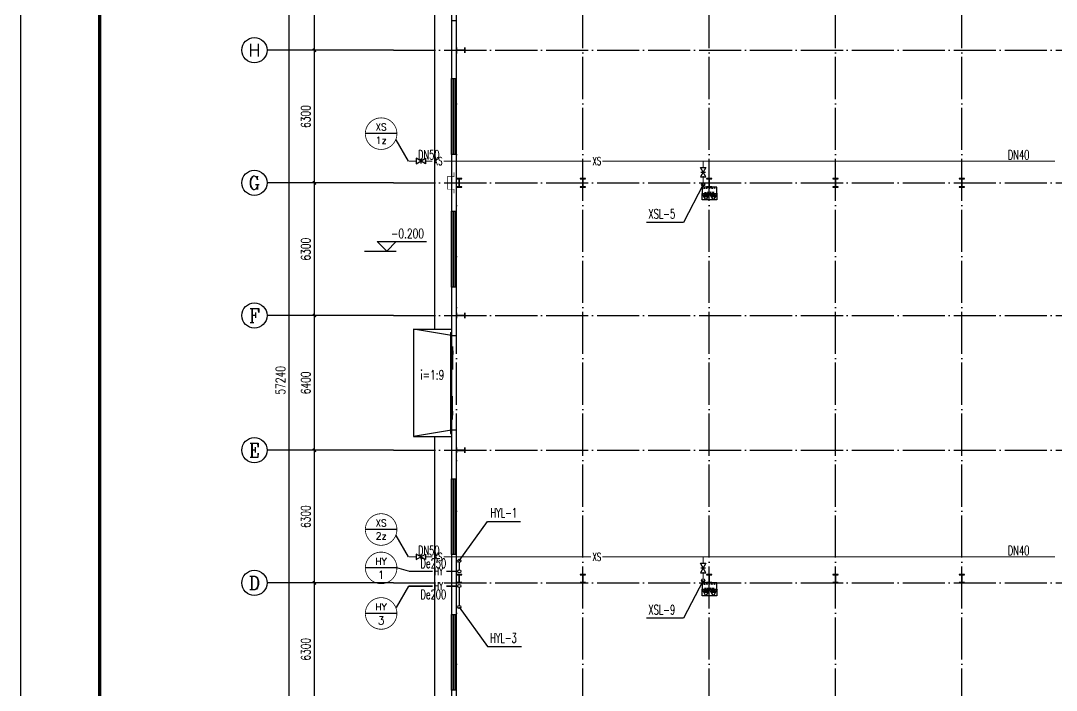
# Model space of a CAD drawing. Extents: x 1635833 to 4277885, y 16914845 to 35313750.
# Drawn here: x 2113224 to 2162413, y 17773275 to 17805075 of the extents above; entities that cross this region are included whole.
import ezdxf
from ezdxf.enums import TextEntityAlignment as Align

# ---------------------------------------------------------------- set-up
doc = ezdxf.new("R2010")
doc.units = 0
doc.header["$LTSCALE"] = 1000
doc.header["$MEASUREMENT"] = 0
doc.linetypes.add('DOTE', pattern=[2.42, 2, -0.2, 0.02, -0.2])
doc.layers.get('Defpoints').update_dxf_attribs({"color": 250})
for name, color, linetype in [('AXIS_TEXT', 7, 'Continuous'), ('AXIS_外部', 171, 'Continuous'), ('COLUMN', 2, 'Continuous'), ('DIM_SYMB', 165, 'Continuous'), ('DIM_消防', 3, 'Continuous'), ('DIM_雨水', 3, 'Continuous'), ('DOTE', 8, 'DOTE'), ('GROUND', 150, 'Continuous'), ('JZ__灭火器', 6, 'Continuous'), ('PIPE-消防', 1, 'Continuous'), ('PIPE-雨水', 4, 'Continuous'), ('PUB_TEXT', 7, 'Continuous'), ('TEXT_消防', 7, 'Continuous'), ('TEXT_雨水', 7, 'Continuous'), ('TK', 4, 'Continuous'), ('TWT_TEXT', 7, 'Continuous'), ('VALVE_消防', 7, 'Continuous'), ('VPIPE-消防', 1, 'Continuous'), ('VPIPE-雨水', 4, 'Continuous'), ('WALL-PARAPET', 6, 'Continuous'), ('WINDOW', 140, 'Continuous'), ('标高', 83, 'Continuous')]:
    doc.layers.add(name, color=color, linetype=linetype)
doc.styles.add('_TCH_AXIS', font='COMPLEX', dxfattribs={"bigfont": 'GBCBIG'})
doc.styles.add('_TCH_DIM', font='SIMPLEX', dxfattribs={"bigfont": 'GBCBIG'})
doc.styles.add('_TCH_DIM_T3', font='SIMPLEX', dxfattribs={"width": 0.705882, "bigfont": 'GBCBIG'})
doc.styles.add('_TWT_CIRCLE', font='COMPLEX', dxfattribs={"width": 1.1, "height": 3, "bigfont": 'HZTXT'})
doc.styles.add('_TWT_PIPEDN', font='SIMPLEX', dxfattribs={"width": 0.8, "height": 3, "bigfont": 'HZTXT'})
doc.styles.add('_TWT_PIPETEXT', font='COMPLEX', dxfattribs={"width": 0.8, "height": 2.5, "bigfont": 'HZTXT'})
doc.styles.add('_TWT_SERIAL', font='COMPLEX', dxfattribs={"width": 0.8, "height": 3, "bigfont": 'HZTXT'})
doc.styles.add('COMPLEX', font='COMPLEX')
doc.dimstyles.new('_TCH_ARCH&&150', dxfattribs={"dimtxt": 446.25, "dimasz": 150, "dimexe": 375, "dimexo": 450, "dimgap": 189.375, "dimtad": 1, "dimdec": 0, "dimzin": 0, "dimdsep": 46, "dimtxsty": '_TCH_DIM_T3', "dimblk": 'ARCHTICK', "dimcen": 0.09, "dimclrt": 7, "dimazin": 2, "dimtfac": 1, "dimtdec": 0, "dimtix": 1, "dimtmove": 2, "dimatfit": 3, "dimfxl": 0, "dimtolj": 1, "dimtzin": 0, "dimarcsym": 0})

# ---------------------------------------------------------------- blocks, each defined once
blk = doc.blocks.new('A$C3ACC4A1C')
at = {"layer": 'COLUMN'}
h = blk.add_hatch(color=256, dxfattribs=at)
h.paths.add_polyline_path([(125, 400), (0, 400), (0, 388), (120, 388), (120, 200), (125, 200)])
h.paths.add_polyline_path([(250, 400), (125, 400), (125, 200), (130, 200), (130, 388), (250, 388)])
h.paths.add_polyline_path([(250, 12), (130, 12), (130, 200), (125, 200), (125, 0), (250, 0)])
h.paths.add_polyline_path([(125, 200), (120, 200), (120, 12), (0, 12), (0, 0), (125, 0)])
blk.add_lwpolyline([(0, 0), (0, 12), (120, 12), (120, 388), (0, 388), (0, 400), (250, 400), (250, 388), (130, 388), (130, 12), (250, 12), (250, 0)], close=True, dxfattribs=at)
blk = doc.blocks.new('消防软管卷盘')
blk.add_lwpolyline([(4963954, 151899), (4963954, 150312), (4964641, 150312), (4964641, 151899)], close=True)
for points, const_width in [([(4964134, 151704), (4964482, 151704)], 1), ([(4964134, 151566), (4964482, 151566)], 1), ([(4964134, 151428), (4964482, 151428)], 1), ([(4964134, 151290), (4964482, 151290)], 1), ([(4964134, 151152), (4964482, 151152)], 1), ([(4964134, 151014), (4964482, 151014)], 0.1), ([(4964134, 150876), (4964482, 150876)], 1), ([(4964134, 150738), (4964482, 150738)], 1), ([(4964150, 150600), (4964499, 150600)], 1), ([(4964150, 150462), (4964499, 150462)], 1)]:
    blk.add_lwpolyline(points, dxfattribs=dict(const_width=const_width))
for centre, start, end in [((4964134, 151636), 90, 270), ((4964134, 151360), 90, 270), ((4964134, 151084), 90, 270), ((4964134, 150808), 90, 270), ((4964150, 150532), 90, 270), ((4964482, 151498), 270, 90), ((4964482, 151222), 270, 90), ((4964482, 150946), 270, 90), ((4964499, 150670), 270, 90)]:
    blk.add_arc(centre, 69, start, end)
blk = doc.blocks.new('手提式干粉灭火器')
h = blk.add_hatch()
h.set_pattern_fill('ANSI31', color=256, scale=225.365854, style=0)
h.set_pattern_definition([(45, (276289.086, 185586.136), (-19.9197154, 19.9197154), [])])
h.paths.add_polyline_path([(72, 158), (-72, 158), (-72, 19), (72, 19)])
for points in [[(0, 303), (-175, 0), (175, 0)], [(-72, 19), (72, 19), (72, 158), (-72, 158)]]:
    blk.add_lwpolyline(points, close=True)
blk = doc.blocks.new('92623')
blk.add_lwpolyline([(8910066, 83014), (8909273, 83014), (8909273, 82670), (8910066, 82670)], close=True)
at = {"xscale": -0.5, "yscale": 0.5, "zscale": 0.5, "rotation": 89.99999999998747}
blk.add_blockref('消防软管卷盘', (8985223, 2565334), dxfattribs=at)
at = {"layer": 'JZ__灭火器', "xscale": 1.141071624, "yscale": 1.141071624, "zscale": 1.141071624, "rotation": 180}
for p in [(8909466, 83014), (8909863, 83014)]:
    blk.add_blockref('手提式干粉灭火器', p, dxfattribs=at)
blk = doc.blocks.new('GeYuanFrame_88637502', base_point=(20.09, 4.53))
at = {"layer": 'TK'}
blk.add_lwpolyline([(20.09, 4.53), (20.09, 598.53), (1071.09, 598.53), (1071.09, 4.53)], close=True, dxfattribs=at)
at = {"layer": 'TK', "const_width": 1}
blk.add_lwpolyline([(45.09, 588.53), (1061.09, 588.53), (1061.09, 14.53), (45.09, 14.53)], close=True, dxfattribs=at)
blk = doc.blocks.new('_ArchTick')
at = {"color": 0, "linetype": 'ByBlock', "const_width": 0.4}
blk.add_lwpolyline([(-0.5, -0.5), (0.5, 0.5)], dxfattribs=at)
blk = doc.blocks.new('*D230')
at = {"layer": 'AXIS_外部', "color": 0, "lineweight": -2}
for p, q in [((2130474, 17778375), (2126799, 17778375)), ((2127174, 17772075), (2127174, 17778375)), ((2130474, 17772075), (2126799, 17772075))]:
    blk.add_line(p, q, dxfattribs=at)
at = {"layer": 'Defpoints', "color": 0}
for p in [(2127174, 17778375), (2130924, 17778375), (2130924, 17772075)]:
    blk.add_point(p, dxfattribs=at)
at = {"layer": 'AXIS_外部', "color": 0, "lineweight": -2, "xscale": 150, "yscale": 150, "zscale": 150}
for p, rotation in [((2127174, 17778375), 90), ((2127174, 17772075), 270)]:
    blk.add_blockref('_ArchTick', p, dxfattribs=dict(at, rotation=rotation))
at = {"layer": 'AXIS_外部', "color": 7, "insert": (2126761, 17775225), "char_height": 446.2, "attachment_point": 5, "rotation": 90, "style": '_TCH_DIM_T3'}
blk.add_mtext('\\A1;6300', dxfattribs=at)
blk = doc.blocks.new('*D231')
at = {"layer": 'AXIS_外部', "color": 0, "lineweight": -2}
for p, q in [((2130474, 17784675), (2126799, 17784675)), ((2127174, 17778375), (2127174, 17784675)), ((2130474, 17778375), (2126799, 17778375))]:
    blk.add_line(p, q, dxfattribs=at)
at = {"layer": 'Defpoints', "color": 0}
for p in [(2127174, 17784675), (2130924, 17784675), (2130924, 17778375)]:
    blk.add_point(p, dxfattribs=at)
at = {"layer": 'AXIS_外部', "color": 0, "lineweight": -2, "xscale": 150, "yscale": 150, "zscale": 150}
for p, rotation in [((2127174, 17784675), 90), ((2127174, 17778375), 270)]:
    blk.add_blockref('_ArchTick', p, dxfattribs=dict(at, rotation=rotation))
at = {"layer": 'AXIS_外部', "color": 7, "insert": (2126761, 17781525), "char_height": 446.2, "attachment_point": 5, "rotation": 90, "style": '_TCH_DIM_T3'}
blk.add_mtext('\\A1;6300', dxfattribs=at)
blk = doc.blocks.new('*D232')
at = {"layer": 'AXIS_外部', "color": 0, "lineweight": -2}
for p, q in [((2130474, 17791075), (2126799, 17791075)), ((2127174, 17784675), (2127174, 17791075)), ((2130474, 17784675), (2126799, 17784675))]:
    blk.add_line(p, q, dxfattribs=at)
at = {"layer": 'Defpoints', "color": 0}
for p in [(2127174, 17791075), (2130924, 17791075), (2130924, 17784675)]:
    blk.add_point(p, dxfattribs=at)
at = {"layer": 'AXIS_外部', "color": 0, "lineweight": -2, "xscale": 150, "yscale": 150, "zscale": 150}
for p, rotation in [((2127174, 17791075), 90), ((2127174, 17784675), 270)]:
    blk.add_blockref('_ArchTick', p, dxfattribs=dict(at, rotation=rotation))
at = {"layer": 'AXIS_外部', "color": 7, "insert": (2126761, 17787875), "char_height": 446.2, "attachment_point": 5, "rotation": 90, "style": '_TCH_DIM_T3'}
blk.add_mtext('\\A1;6400', dxfattribs=at)
blk = doc.blocks.new('*D233')
at = {"layer": 'AXIS_外部', "color": 0, "lineweight": -2}
for p, q in [((2130474, 17797375), (2126799, 17797375)), ((2127174, 17791075), (2127174, 17797375)), ((2130474, 17791075), (2126799, 17791075))]:
    blk.add_line(p, q, dxfattribs=at)
at = {"layer": 'Defpoints', "color": 0}
for p in [(2127174, 17797375), (2130924, 17797375), (2130924, 17791075)]:
    blk.add_point(p, dxfattribs=at)
at = {"layer": 'AXIS_外部', "color": 0, "lineweight": -2, "xscale": 150, "yscale": 150, "zscale": 150}
for p, rotation in [((2127174, 17797375), 90), ((2127174, 17791075), 270)]:
    blk.add_blockref('_ArchTick', p, dxfattribs=dict(at, rotation=rotation))
at = {"layer": 'AXIS_外部', "color": 7, "insert": (2126761, 17794225), "char_height": 446.2, "attachment_point": 5, "rotation": 90, "style": '_TCH_DIM_T3'}
blk.add_mtext('\\A1;6300', dxfattribs=at)
blk = doc.blocks.new('*D234')
at = {"layer": 'AXIS_外部', "color": 0, "lineweight": -2}
for p, q in [((2130474, 17803675), (2126799, 17803675)), ((2127174, 17797375), (2127174, 17803675)), ((2130474, 17797375), (2126799, 17797375))]:
    blk.add_line(p, q, dxfattribs=at)
at = {"layer": 'Defpoints', "color": 0}
for p in [(2127174, 17803675), (2130924, 17803675), (2130924, 17797375)]:
    blk.add_point(p, dxfattribs=at)
at = {"layer": 'AXIS_外部', "color": 0, "lineweight": -2, "xscale": 150, "yscale": 150, "zscale": 150}
for p, rotation in [((2127174, 17803675), 90), ((2127174, 17797375), 270)]:
    blk.add_blockref('_ArchTick', p, dxfattribs=dict(at, rotation=rotation))
at = {"layer": 'AXIS_外部', "color": 7, "insert": (2126761, 17800525), "char_height": 446.2, "attachment_point": 5, "rotation": 90, "style": '_TCH_DIM_T3'}
blk.add_mtext('\\A1;6300', dxfattribs=at)
blk = doc.blocks.new('*D235')
at = {"layer": 'AXIS_外部', "color": 0, "lineweight": -2}
for p, q in [((2130474, 17810075), (2126799, 17810075)), ((2127174, 17803675), (2127174, 17810075)), ((2130474, 17803675), (2126799, 17803675))]:
    blk.add_line(p, q, dxfattribs=at)
at = {"layer": 'Defpoints', "color": 0}
for p in [(2127174, 17810075), (2130924, 17810075), (2130924, 17803675)]:
    blk.add_point(p, dxfattribs=at)
at = {"layer": 'AXIS_外部', "color": 0, "lineweight": -2, "xscale": 150, "yscale": 150, "zscale": 150}
for p, rotation in [((2127174, 17810075), 90), ((2127174, 17803675), 270)]:
    blk.add_blockref('_ArchTick', p, dxfattribs=dict(at, rotation=rotation))
at = {"layer": 'AXIS_外部', "color": 7, "insert": (2126761, 17806875), "char_height": 446.2, "attachment_point": 5, "rotation": 90, "style": '_TCH_DIM_T3'}
blk.add_mtext('\\A1;6400', dxfattribs=at)
blk = doc.blocks.new('*D238')
at = {"layer": 'AXIS_外部', "color": 0, "lineweight": -2}
for p, q in [((2130474, 17816615), (2125599, 17816615)), ((2125974, 17759375), (2125974, 17816615)), ((2130474, 17759375), (2125599, 17759375))]:
    blk.add_line(p, q, dxfattribs=at)
at = {"layer": 'Defpoints', "color": 0}
for p in [(2125974, 17816615), (2130924, 17816615), (2130924, 17759375)]:
    blk.add_point(p, dxfattribs=at)
at = {"layer": 'AXIS_外部', "color": 0, "lineweight": -2, "xscale": 150, "yscale": 150, "zscale": 150}
for p, rotation in [((2125974, 17816615), 90), ((2125974, 17759375), 270)]:
    blk.add_blockref('_ArchTick', p, dxfattribs=dict(at, rotation=rotation))
at = {"layer": 'AXIS_外部', "color": 7, "insert": (2125561, 17787995), "char_height": 446.2, "attachment_point": 5, "rotation": 90, "style": '_TCH_DIM_T3'}
blk.add_mtext('\\A1;57240', dxfattribs=at)
blk = doc.blocks.new('$WINLIB2D$00000001')
for p, q in [((-0.5, 0.5), (0.5, 0.5)), ((-0.5, 0.5), (-0.5, -0.5)), ((0.5, -0.5), (0.5, 0.5)), ((0.5, 0.167), (-0.5, 0.167)), ((0.5, -0.167), (-0.5, -0.167)), ((-0.5, -0.5), (0.5, -0.5))]:
    blk.add_line(p, q)
blk = doc.blocks.new('_AXISO')
blk.add_circle((0, 0), 0.5)
at = {"layer": 'AXIS_TEXT', "style": 'COMPLEX', "width": 1.041667}
blk.add_attdef('A', text='', height=0.56, dxfattribs=at).set_placement((-0.25, -0.28), (0.25, -0.28), align=Align.FIT)
blk = doc.blocks.new('$DorLib2D$00000130')
at = {"color": 0, "linetype": 'Continuous'}
for p, q in [((-0.533, 0.66), (-0.533, 0.513)), ((0, 0.66), (-0.533, 0.66)), ((0, 0.513), (0, 0.66)), ((0.533, 0.66), (0, 0.66)), ((0.533, 0.66), (0.533, 0.513)), ((0, 0.513), (-0.533, 0.513)), ((0.533, 0.513), (0, 0.513)), ((-0.385, 0.269), (-0.14, 0.269)), ((-0.385, 0.269), (-0.3, 0.214)), ((-0.3, 0.214), (-0.3, 0.269)), ((0.385, 0.269), (0.14, 0.269)), ((0.3, 0.214), (0.3, 0.269)), ((0.385, 0.269), (0.3, 0.214))]:
    blk.add_line(p, q, dxfattribs=at)
blk = doc.blocks.new('$VALVE$00000296')
for points in [[(-125, 72), (-125, -72), (125, 72), (125, -72), (-125, 72)], [(0, 60), (0, -64)]]:
    blk.add_lwpolyline(points)
for p in [(-125, 0), (125, 0)]:
    blk.add_point(p)

msp = doc.modelspace()

# ---------------------------------------------------------------- linework, layer by layer
at = {"const_width": 30}
msp.add_lwpolyline([(2133803.512, 17796875.393), (2133803.512, 17797075.393), (2133483.512, 17797075.393), (2133483.512, 17797675.393), (2133803.512, 17797675.393), (2133803.512, 17797875.393)], dxfattribs=at)
at = {"layer": 'AXIS_外部'}
for p, q in [((2130923.512, 17803675.393), (2124923.512, 17803675.393)), ((2130923.512, 17797375.393), (2124923.512, 17797375.393)), ((2130923.512, 17791075.393), (2124923.512, 17791075.393)), ((2130923.512, 17784675.393), (2124923.512, 17784675.393)), ((2130923.512, 17778375.393), (2124923.512, 17778375.393))]:
    msp.add_line(p, q, dxfattribs=at)
at = {"layer": 'DIM_SYMB'}
msp.add_lwpolyline([(2133522.433, 17787872.961, 0, 0, 0), (2132509.612, 17787872.961, 120, 0, 0), (2132059.612, 17787872.961, 0, 0, 0)], format="xyseb", dxfattribs=at)
at = {"layer": 'DIM_消防'}
for p, q in [((2131093.415, 17799711.44), (2129593.415, 17799711.44)), ((2131645.633, 17798410.17), (2131051.242, 17799425.078)), ((2145639.258, 17797294.959), (2144710.445, 17795498.247)), ((2144710.445, 17795498.247), (2142951.385, 17795498.247)), ((2131093.415, 17780911.44), (2129593.415, 17780911.44)), ((2131645.633, 17779610.17), (2131051.242, 17780625.078)), ((2131093.415, 17779087.958), (2129593.415, 17779087.958)), ((2131645.633, 17778925.393), (2131093.415, 17779087.958)), ((2131645.633, 17778225.393), (2131051.242, 17777210.485)), ((2145639.258, 17778494.959), (2144710.445, 17776698.247)), ((2131093.415, 17776924.123), (2129593.415, 17776924.123)), ((2144710.445, 17776698.247), (2142951.385, 17776698.247))]:
    msp.add_line(p, q, dxfattribs=at)
at = {"layer": 'DIM_消防', "const_width": 37.5}
for points in [[(2131093.415, 17799711.44, 1), (2129593.415, 17799711.44, 1)], [(2131093.415, 17780911.44, 1), (2129593.415, 17780911.44, 1)], [(2131093.415, 17779087.958, 1), (2129593.415, 17779087.958, 1)], [(2131093.415, 17776924.123, 1), (2129593.415, 17776924.123, 1)]]:
    msp.add_lwpolyline(points, format="xyb", close=True, dxfattribs=at)
at = {"layer": 'DIM_雨水'}
for p, q in [((2134056.186, 17779424.096), (2135390.378, 17781298.247)), ((2135390.378, 17781298.247), (2136964.814, 17781298.247)), ((2134056.186, 17777229.325), (2135390.378, 17775355.174)), ((2135390.378, 17775355.174), (2137017.152, 17775355.174))]:
    msp.add_line(p, q, dxfattribs=at)
at = {"layer": 'DOTE'}
for p, q in [((2133923.512, 17755375.393), (2133923.512, 17819375.393)), ((2139923.512, 17755375.393), (2139923.512, 17819375.393)), ((2145923.512, 17755375.393), (2145923.512, 17819375.393)), ((2151923.512, 17755375.393), (2151923.512, 17819375.393)), ((2157923.512, 17755375.393), (2157923.512, 17819375.393)), ((2130923.512, 17803675.393), (2244923.512, 17803675.393)), ((2130923.512, 17797375.393), (2244923.512, 17797375.393)), ((2130923.512, 17791075.393), (2244923.512, 17791075.393)), ((2130923.512, 17784675.393), (2244923.512, 17784675.393)), ((2130923.512, 17778375.393), (2244923.512, 17778375.393))]:
    msp.add_line(p, q, dxfattribs=at)
at = {"layer": 'GROUND', "color": 8}
for p, q in [((2132883.512, 17813375.393), (2132883.512, 17790425.393)), ((2133683.512, 17813375.393), (2133683.512, 17790425.393)), ((2131883.512, 17790425.393), (2131883.512, 17785325.393)), ((2131883.512, 17790425.393), (2133683.512, 17790425.393)), ((2133683.512, 17790125.393), (2131883.512, 17790425.393)), ((2133683.512, 17790425.393), (2133683.512, 17785325.393)), ((2133683.512, 17785625.393), (2131883.512, 17785325.393)), ((2131883.512, 17785325.393), (2133683.512, 17785325.393)), ((2132883.512, 17785325.393), (2132883.512, 17762175.393)), ((2133683.512, 17785325.393), (2133683.512, 17762175.393))]:
    msp.add_line(p, q, dxfattribs=at)
at = {"layer": 'PIPE-消防', "linetype": 'Continuous', "ltscale": 1.5, "const_width": 52.5}
for points in [[(2132007.044, 17798410.17), (2131645.633, 17798410.17)], [(2132773.084, 17798410.17), (2132457.044, 17798410.17)], [(2140310.461, 17798410.17), (2133311.655, 17798410.17)], [(2145639.258, 17798410.17), (2140849.032, 17798410.17)], [(2145639.258, 17798109.01), (2145639.258, 17798410.17)], [(2162357.199, 17798410.17), (2145639.258, 17798410.17)], [(2145639.258, 17797369.959), (2145639.258, 17797659.01)], [(2132007.044, 17779610.17), (2131645.633, 17779610.17)], [(2132773.084, 17779610.17), (2132457.044, 17779610.17)], [(2140310.461, 17779610.17), (2133311.655, 17779610.17)], [(2145639.258, 17779610.17), (2140849.032, 17779610.17)], [(2145639.258, 17779309.01), (2145639.258, 17779610.17)], [(2162357.199, 17779610.17), (2145639.258, 17779610.17)], [(2145639.258, 17778569.959), (2145639.258, 17778859.01)]]:
    msp.add_lwpolyline(points, dxfattribs=at)
at = {"layer": 'PIPE-雨水', "linetype": 'Continuous', "ltscale": 1.5, "const_width": 75}
for points in [[(2134056.186, 17779349.096), (2134056.186, 17779000.393)], [(2132795.028, 17778925.393), (2131645.633, 17778925.393)], [(2133981.186, 17778925.393), (2133436.456, 17778925.393)], [(2132795.028, 17778225.393), (2131645.633, 17778225.393)], [(2133981.186, 17778225.393), (2133436.456, 17778225.393)], [(2134056.186, 17777304.325), (2134056.186, 17778150.393)]]:
    msp.add_lwpolyline(points, dxfattribs=at)
at = {"layer": 'VPIPE-消防', "linetype": 'Continuous'}
for centre in [(2145639.258, 17797294.959), (2145639.258, 17778494.959)]:
    msp.add_circle(centre, 75, dxfattribs=at)
at = {"layer": 'VPIPE-雨水', "linetype": 'Continuous'}
for centre in [(2134056.186, 17779424.096), (2134056.186, 17778925.393), (2134056.186, 17778225.393), (2134056.186, 17777229.325)]:
    msp.add_circle(centre, 75, dxfattribs=at)
at = {"layer": 'WALL-PARAPET'}
for p, q in [((2133923.512, 17805075.393), (2133683.512, 17805075.393)), ((2133683.512, 17805075.393), (2133683.512, 17802325.393)), ((2133923.512, 17802325.393), (2133923.512, 17805075.393)), ((2133683.512, 17802325.393), (2133923.512, 17802325.393)), ((2133923.512, 17798725.393), (2133683.512, 17798725.393)), ((2133683.512, 17798725.393), (2133683.512, 17796025.393)), ((2133923.512, 17796025.393), (2133923.512, 17798725.393)), ((2133683.512, 17796025.393), (2133923.512, 17796025.393)), ((2133923.512, 17792425.393), (2133683.512, 17792425.393)), ((2133683.512, 17792425.393), (2133683.512, 17790125.393)), ((2133923.512, 17790125.393), (2133923.512, 17792425.393)), ((2133683.512, 17790125.393), (2133923.512, 17790125.393)), ((2133923.512, 17785625.393), (2133683.512, 17785625.393)), ((2133683.512, 17785625.393), (2133683.512, 17783325.393)), ((2133923.512, 17783325.393), (2133923.512, 17785625.393)), ((2133683.512, 17783325.393), (2133923.512, 17783325.393)), ((2133923.512, 17779725.393), (2133683.512, 17779725.393)), ((2133683.512, 17779725.393), (2133683.512, 17776875.393)), ((2133923.512, 17776875.393), (2133923.512, 17779725.393)), ((2133683.512, 17776875.393), (2133923.512, 17776875.393))]:
    msp.add_line(p, q, dxfattribs=at)
at = {"layer": '标高'}
for p, q in [((2130608.008, 17794137.889), (2130158.008, 17794587.889)), ((2130158.008, 17794587.889), (2132505.508, 17794587.889)), ((2130608.008, 17794137.889), (2131058.008, 17794587.889)), ((2129558.008, 17794137.889), (2131058.008, 17794137.889))]:
    msp.add_line(p, q, dxfattribs=at)

# ---------------------------------------------------------------- block references
for name, p, xscale, yscale, zscale in [('GeYuanFrame_88637502', (2113223.512, 17742386.026), 150, 150, 150), ('92623', (10004271.819, 17723653.729), -0.882, 0.882, 0.882), ('92623', (10004271.819, 17704853.729), -0.882, 0.882, 0.882)]:
    msp.add_blockref(name, p, dxfattribs=dict(xscale=xscale, yscale=yscale, zscale=zscale))
at = {"layer": 'AXIS_外部'}
ref = msp.add_blockref('_AXISO', (2124323.512, 17803675.393), dxfattribs=dict(at, xscale=1200, yscale=1200, zscale=1200))
ref.add_attrib('A', 'H', dxfattribs={"layer": 'AXIS_TEXT', "height": 608.276, "style": '_TCH_AXIS'}).set_placement((2124033.857, 17803371.255), (2124613.168, 17803371.255), align=Align.FIT)
ref = msp.add_blockref('_AXISO', (2124323.512, 17797375.393), dxfattribs=dict(at, xscale=1200, yscale=1200, zscale=1200))
ref.add_attrib('A', 'G', dxfattribs={"layer": 'AXIS_TEXT', "height": 637.776, "style": '_TCH_AXIS'}).set_placement((2124050.18, 17797056.506), (2124596.845, 17797056.506), align=Align.FIT)
ref = msp.add_blockref('_AXISO', (2124323.512, 17791075.393), dxfattribs=dict(at, xscale=1200, yscale=1200, zscale=1200))
ref.add_attrib('A', 'F', dxfattribs={"layer": 'AXIS_TEXT', "height": 668.163, "style": '_TCH_AXIS'}).set_placement((2124068.974, 17790741.312), (2124578.051, 17790741.312), align=Align.FIT)
ref = msp.add_blockref('_AXISO', (2124323.512, 17784675.393), dxfattribs=dict(at, xscale=1200, yscale=1200, zscale=1200))
ref.add_attrib('A', 'E', dxfattribs={"layer": 'AXIS_TEXT', "height": 668.163, "style": '_TCH_AXIS'}).set_placement((2124068.974, 17784341.312), (2124578.051, 17784341.312), align=Align.FIT)
ref = msp.add_blockref('_AXISO', (2124323.512, 17778375.393), dxfattribs=dict(at, xscale=1200, yscale=1200, zscale=1200))
ref.add_attrib('A', 'D', dxfattribs={"layer": 'AXIS_TEXT', "height": 652.886, "style": '_TCH_AXIS'}).set_placement((2124059.249, 17778048.95), (2124587.776, 17778048.95), align=Align.FIT)
at = {"layer": 'COLUMN', "xscale": -1, "rotation": 270}
for p in [(2133923.512, 17803550.393), (2133923.512, 17790950.393), (2133923.512, 17784550.393)]:
    msp.add_blockref('A$C3ACC4A1C', p, dxfattribs=at)
at = {"layer": 'COLUMN', "xscale": -1}
for p in [(2134173.513, 17797175.393), (2140048.513, 17797175.393), (2146048.513, 17797175.393), (2152048.513, 17797175.393), (2158048.513, 17797175.393), (2134173.513, 17778375.393), (2140048.513, 17778375.393), (2146048.513, 17778375.393), (2152048.513, 17778375.393), (2158048.513, 17778375.393)]:
    msp.add_blockref('A$C3ACC4A1C', p, dxfattribs=at)
at = {"layer": 'VALVE_消防', "zscale": 1.8}
for p, xscale, yscale, rotation in [((2132232.044, 17798410.17), -1.8, -1.8, 180), ((2145639.258, 17797884.01), 1.8, 1.8, 90), ((2132232.044, 17779610.17), -1.8, -1.8, 180), ((2145639.258, 17779084.01), 1.8, 1.8, 90)]:
    msp.add_blockref('$VALVE$00000296', p, dxfattribs=dict(at, xscale=xscale, yscale=yscale, rotation=rotation))
at = {"layer": 'WINDOW', "rotation": 90}
for name, p, xscale, yscale, zscale in [('$WINLIB2D$00000001', (2133803.512, 17800525.393), 3600.000000003725, -240, 3600.000000003725), ('$WINLIB2D$00000001', (2133803.512, 17794225.393), 3600.000000003725, -240, 3600.000000003725), ('$DorLib2D$00000130', (2133803.512, 17787875.393), 4500, 240, 4500), ('$WINLIB2D$00000001', (2133803.512, 17781525.393), 3600.000000003725, -240, 3600.000000003725), ('$WINLIB2D$00000001', (2133803.512, 17775075.393), 3600.000000003725, -240, 3600.000000003725)]:
    msp.add_blockref(name, p, dxfattribs=dict(at, xscale=xscale, yscale=yscale, zscale=zscale))

# ---------------------------------------------------------------- texts
at = {"layer": 'DIM_消防', "color": 7, "style": '_TWT_CIRCLE'}
for s, height, width, p, p2 in [('XS', 330.1926, 1.119023, (2130077.752, 17799859.911), (2130609.079, 17799859.911)), ('1z', 329.5313, 1.260078, (2130076.76, 17799233.323), (2130610.071, 17799233.323)), ('XS', 330.1926, 1.119023, (2130077.752, 17781059.911), (2130609.079, 17781059.911)), ('2z', 328.8626, 1.177238, (2130075.763, 17780433.876), (2130611.068, 17780433.876)), ('HY', 327.5024, 1.093782, (2130073.753, 17779236.895), (2130613.078, 17779236.895)), ('1', 383.943, 1.80381, (2130188.073, 17778564.098), (2130498.758, 17778564.098)), ('HY', 327.5024, 1.093782, (2130073.753, 17777073.06), (2130613.078, 17777073.06)), ('3', 384.204, 1.34975, (2130188.856, 17776400.04), (2130497.975, 17776400.04))]:
    msp.add_text(s, height=height, dxfattribs=dict(at, width=width)).set_placement(p, p2, align=Align.FIT)
at = {"layer": 'PUB_TEXT', "style": '_TCH_DIM', "width": 0.705882}
msp.add_text('-0.200', height=446.25, dxfattribs=at).set_placement((2130810.508, 17794745.389))
msp.add_text('i=1:9', height=446.25, rotation=360, dxfattribs=at).set_placement((2132206.023, 17788030.461))
at = {"layer": 'TEXT_消防', "linetype": 'Continuous', "style": '_TWT_PIPEDN', "width": 0.64}
for s, p in [('DN50', (2132093.87, 17798485.17)), ('DN40', (2160111.258, 17798485.17)), ('DN50', (2132093.87, 17779685.17)), ('DN40', (2160111.258, 17779685.17))]:
    msp.add_text(s, height=450, dxfattribs=at).set_placement(p)
at = {"layer": 'TEXT_消防', "style": '_TWT_PIPETEXT', "width": 0.64}
for p in [(2132848.084, 17798222.67), (2140385.461, 17798222.67), (2132848.084, 17779422.67), (2140385.461, 17779422.67)]:
    msp.add_text('XS', height=375, dxfattribs=at).set_placement(p)
at = {"layer": 'TEXT_雨水', "linetype": 'Continuous', "style": '_TWT_PIPEDN', "width": 0.64}
for s, p in [('De250', (2132213.195, 17779078.5)), ('De200', (2132213.195, 17777602.191))]:
    msp.add_text(s, height=450, dxfattribs=at).set_placement(p)
at = {"layer": 'TEXT_雨水', "style": '_TWT_PIPETEXT', "width": 0.64}
for p in [(2132870.028, 17778737.893), (2132870.028, 17778037.893)]:
    msp.add_text('HY', height=375, dxfattribs=at).set_placement(p)
at = {"layer": 'TWT_TEXT', "style": '_TWT_SERIAL', "width": 0.64}
for s, p in [('XSL-5', (2143041.385, 17795678.247)), ('HYL-1', (2135530.814, 17781478.247)), ('XSL-9', (2143041.385, 17776878.247)), ('HYL-3', (2135514.581, 17775535.174))]:
    msp.add_text(s, height=450, dxfattribs=at).set_placement(p)

# ---------------------------------------------------------------- dimensions: what is measured, and where the dimension line sits
at = {"layer": 'AXIS_外部'}
for p1, p2, distance, picture, middle in [((2130923.512, 17759375.393), (2130923.512, 17816615.393), 4950, '*D238', (2125561.012, 17787995.393)), ((2130923.512, 17803675.393), (2130923.512, 17810075.393), 3750, '*D235', (2126761.012, 17806875.393)), ((2130923.512, 17797375.393), (2130923.512, 17803675.393), 3750, '*D234', (2126761.012, 17800525.393)), ((2130923.512, 17791075.393), (2130923.512, 17797375.393), 3750, '*D233', (2126761.012, 17794225.393)), ((2130923.512, 17784675.393), (2130923.512, 17791075.393), 3750, '*D232', (2126761.012, 17787875.393)), ((2130923.512, 17778375.393), (2130923.512, 17784675.393), 3750, '*D231', (2126761.012, 17781525.393)), ((2130923.512, 17772075.393), (2130923.512, 17778375.393), 3750, '*D230', (2126761.012, 17775225.393))]:
    dim = msp.add_aligned_dim(p1=p1, p2=p2, distance=distance, dimstyle='_TCH_ARCH&&150', dxfattribs=at)
    dim.commit()
    dim.dimension.update_dxf_attribs({"geometry": picture, "text_midpoint": middle})

doc.saveas('drawing.dxf')
